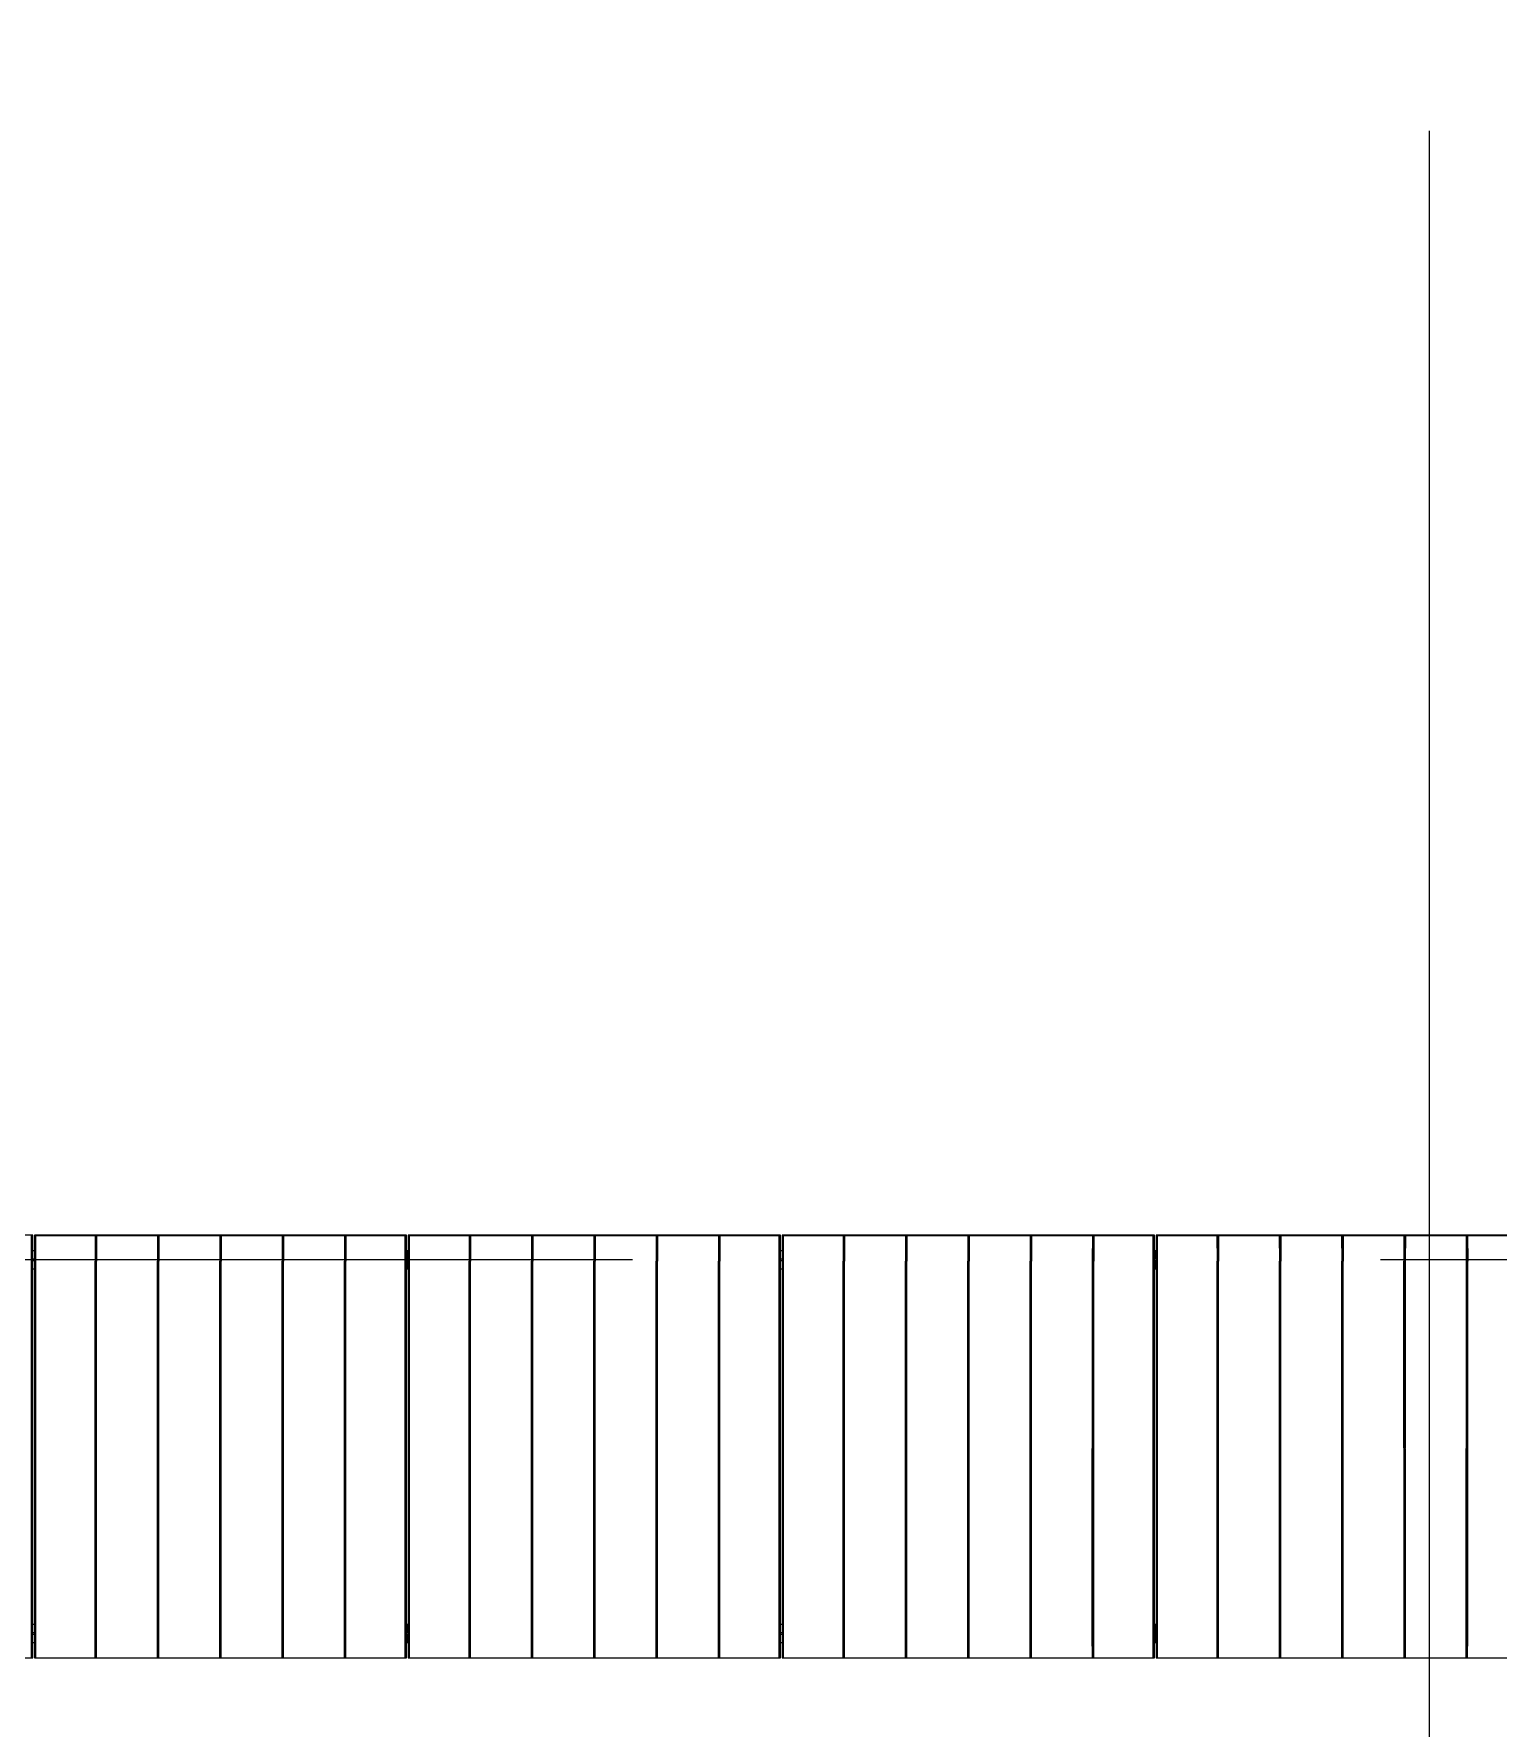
# Model space of a CAD drawing. Header units: millimetres. Extents: x 124696 to 347024, y 412631 to 564609.
# Drawn here: x 275674 to 284484, y 489533 to 499725 of the extents above; entities that cross this region are included whole.
import ezdxf

# ---------------------------------------------------------------- set-up
doc = ezdxf.new("R2010")
doc.units = ezdxf.units.MM
doc.header["$LTSCALE"] = 1500
doc.header["$MEASUREMENT"] = 0
doc.linetypes.add('二层平面图$0$轴网线_12_3_3_3 mm', pattern=[21, 12, -3, 3, -3])
doc.layers.add('0-建筑底图', color=7, linetype='Continuous')
for name, color, linetype, lineweight in [('二层平面图$0$A-COLU', 7, 'Continuous', 9), ('二层平面图$0$A-LINE', 7, 'Continuous', 9), ('二层平面图$0$A-WALL-CURT-PANEL-2', 7, 'Continuous', 9), ('二层平面图$0$A-WALL-CURT-PANEL-4', 140, 'Continuous', 9), ('二层平面图$0$A-WALL-CURT-STILE-2', 7, 'Continuous', 9), ('二层平面图$0$ANNO-DOTE-1', 10, '二层平面图$0$轴网线_12_3_3_3 mm', 15)]:
    doc.layers.add(name, color=color, linetype=linetype, lineweight=lineweight)

# ---------------------------------------------------------------- blocks, each defined once
blk = doc.blocks.new('二层平面图$0$廊子单元01 - 廊子单元01-12764961-104-2F')
at = {"layer": '二层平面图$0$A-WALL-CURT-PANEL-2'}
for p, q in [((-146, 2245), (-146, 2237)), ((2396, 2245), (-146, 2245)), ((2396, 2237), (2396, 2245)), ((-146, 2237), (2396, 2237)), ((-146, 2237), (-146, 13)), ((2396, 13), (2396, 2237)), ((-146, 13), (2396, 13)), ((-146, 13), (-146, 5)), ((-146, 5), (2396, 5)), ((2396, 5), (2396, 13)), ((-146, -5), (-146, -13)), ((2396, -5), (-146, -5)), ((-146, -13), (2396, -13)), ((-146, -13), (-146, -2237)), ((2396, -13), (2396, -5)), ((2396, -2237), (2396, -13)), ((-146, -2237), (2396, -2237)), ((-146, -2237), (-146, -2245)), ((2396, -2245), (2396, -2237)), ((-146, -2245), (2396, -2245))]:
    blk.add_line(p, q, dxfattribs=at)
blk = doc.blocks.new('二层平面图$0$顶板轮廓组 - 顶板轮廓组-7793063-104-2F')
at = {"layer": '二层平面图$0$A-WALL-CURT-PANEL-2'}
for p, q in [((-7863, -1483), (-7855, -1483)), ((-7855, -1483), (-5631, -1483)), ((-5631, -1483), (-5623, -1483))]:
    blk.add_line(p, q, dxfattribs=at)
blk = doc.blocks.new('二层平面图$0$钢板肋 - 钢板肋-7793064-104-2F')
at = {"layer": '二层平面图$0$A-WALL-CURT-PANEL-2'}
for p, q in [((392, -814), (396, -807)), ((392, -814), (511, -879)), ((515, -872), (396, -807)), ((511, -879), (515, -872)), ((511, -879), (2483, -1963)), ((2487, -1956), (515, -872)), ((2487, -1956), (2483, -1963)), ((2483, -1963), (2619, -2037)), ((2623, -2030), (2487, -1956)), ((2619, -2037), (2623, -2030))]:
    blk.add_line(p, q, dxfattribs=at)
blk = doc.blocks.new('二层平面图$0$钢板肋 - 钢板肋-7793144-104-2F')
at = {"layer": '二层平面图$0$A-WALL-CURT-PANEL-2'}
for p, q in [((545, -856), (549, -849)), ((545, -856), (666, -919)), ((669, -912), (549, -849)), ((666, -919), (669, -912)), ((2667, -1946), (669, -912)), ((666, -919), (2664, -1954)), ((2667, -1946), (2664, -1954)), ((2664, -1954), (2801, -2025)), ((2805, -2018), (2667, -1946)), ((2801, -2025), (2805, -2018))]:
    blk.add_line(p, q, dxfattribs=at)
blk = doc.blocks.new('二层平面图$0$钢板肋 - 钢板肋-7805324-104-2F')
at = {"layer": '二层平面图$0$A-WALL-CURT-PANEL-2'}
for p, q in [((392, -814), (396, -807)), ((392, -814), (511, -879)), ((515, -872), (396, -807)), ((511, -879), (515, -872)), ((511, -879), (2483, -1963)), ((2487, -1956), (515, -872)), ((2487, -1956), (2483, -1963)), ((2483, -1963), (2619, -2037)), ((2623, -2030), (2487, -1956)), ((2619, -2037), (2623, -2030))]:
    blk.add_line(p, q, dxfattribs=at)
blk = doc.blocks.new('二层平面图$0$钢板肋 - 钢板肋-7805329-104-2F')
at = {"layer": '二层平面图$0$A-WALL-CURT-PANEL-2'}
for p, q in [((-678, 1855), (-686, 1854)), ((-686, 1854), (-671, 1699)), ((-663, 1700), (-678, 1855)), ((-671, 1699), (-663, 1700)), ((-671, 1699), (-461, -541)), ((-453, -540), (-663, 1700)), ((-453, -540), (-461, -541)), ((-461, -541), (-448, -676)), ((-440, -675), (-453, -540)), ((-440, -675), (-448, -676))]:
    blk.add_line(p, q, dxfattribs=at)
blk = doc.blocks.new('二层平面图$0$钢板肋 - 钢板肋-7805337-104-2F')
at = {"layer": '二层平面图$0$A-WALL-CURT-PANEL-2'}
for p, q in [((545, -856), (549, -849)), ((545, -856), (666, -919)), ((669, -912), (549, -849)), ((666, -919), (669, -912)), ((2667, -1946), (669, -912)), ((666, -919), (2664, -1954)), ((2667, -1946), (2664, -1954)), ((2664, -1954), (2801, -2025)), ((2805, -2018), (2667, -1946)), ((2801, -2025), (2805, -2018))]:
    blk.add_line(p, q, dxfattribs=at)
blk = doc.blocks.new('二层平面图$0$钢板肋轮廓族 - 钢板肋轮廓族-7793068-104-2F')
at = {"layer": '二层平面图$0$A-WALL-CURT-PANEL-2'}
for p, q in [((-1735, -5338), (-1704, -5490)), ((-1249, -7693), (-1704, -5490)), ((-1222, -7826), (-1249, -7693))]:
    blk.add_line(p, q, dxfattribs=at)
blk = doc.blocks.new('二层平面图$0$钢板肋轮廓族 - 钢板肋轮廓族-7793148-104-2F')
at = {"layer": '二层平面图$0$A-WALL-CURT-PANEL-2'}
for p, q in [((1735, -5338), (1704, -5490)), ((1249, -7693), (1704, -5490)), ((1222, -7826), (1249, -7693))]:
    blk.add_line(p, q, dxfattribs=at)
blk = doc.blocks.new('二层平面图$0$钢板肋轮廓族 - 钢板肋轮廓族-7805328-104-2F')
at = {"layer": '二层平面图$0$A-WALL-CURT-PANEL-2'}
for p, q in [((-1735, -5338), (-1704, -5490)), ((-1249, -7693), (-1704, -5490)), ((-1222, -7826), (-1249, -7693))]:
    blk.add_line(p, q, dxfattribs=at)
blk = doc.blocks.new('二层平面图$0$钢板肋轮廓族 - 钢板肋轮廓族-7805341-104-2F')
at = {"layer": '二层平面图$0$A-WALL-CURT-PANEL-2'}
for p, q in [((1735, -5338), (1704, -5490)), ((1249, -7693), (1704, -5490)), ((1222, -7826), (1249, -7693))]:
    blk.add_line(p, q, dxfattribs=at)
blk = doc.blocks.new('二层平面图$0$矩形竖梃 - 8 x 50 mm 蜂窝铝板幕墙开缝-V394-104-2F')
at = {"layer": '二层平面图$0$A-WALL-CURT-STILE-2'}
for p, q in [((137250, 33750), (137250, 33755)), ((137255, 33750), (137250, 33750))]:
    blk.add_line(p, q, dxfattribs=at)
blk = doc.blocks.new('二层平面图$0$梁 - 梁-12800551-104-2F')
at = {"layer": '二层平面图$0$A-LINE'}
for p, q in [((-1, 2658), (-1, 2663)), ((49, 2663), (-1, 2663)), ((49, 2658), (49, 2663)), ((59, 2658), (59, 2663)), ((109, 2663), (59, 2663)), ((109, 2658), (109, 2663)), ((-14, 408), (-14, 418)), ((36, 408), (36, 418)), ((46, 408), (46, 418)), ((96, 408), (96, 418)), ((-27, -1837), (-27, -1832)), ((23, -1837), (23, -1832)), ((33, -1837), (33, -1832)), ((83, -1837), (83, -1832)), ((-27, -1837), (23, -1837)), ((33, -1837), (83, -1837))]:
    blk.add_line(p, q, dxfattribs=at)
blk = doc.blocks.new('二层平面图$0$梁 - 梁-12800552-104-2F')
at = {"layer": '二层平面图$0$A-COLU'}
for p, q in [((49, 2663), (-1, 2663)), ((109, 2663), (59, 2663))]:
    blk.add_line(p, q, dxfattribs=at)
at = {"layer": '二层平面图$0$A-LINE'}
for p, q in [((-1, 2658), (-1, 2663)), ((49, 2658), (49, 2663)), ((59, 2658), (59, 2663)), ((109, 2658), (109, 2663)), ((-14, 408), (-14, 418)), ((36, 408), (36, 418)), ((46, 408), (46, 418)), ((96, 408), (96, 418)), ((-27, -1837), (-27, -1832)), ((23, -1837), (23, -1832)), ((33, -1837), (33, -1832)), ((83, -1837), (83, -1832)), ((-27, -1837), (23, -1837)), ((33, -1837), (83, -1837))]:
    blk.add_line(p, q, dxfattribs=at)
blk = doc.blocks.new('二层平面图')
at = {"layer": '二层平面图$0$ANNO-DOTE-1', "color": 8}
for p, q in [((138900, -6710.3), (138900, 86692)), ((-18896.2, 36000), (161528.2, 36000))]:
    blk.add_line(p, q, dxfattribs=at)
at = {"layer": '二层平面图$0$A-COLU', "color": 8}
for name, p, rotation in [('二层平面图$0$梁 - 梁-12800552-104-2F', (130086.7, 36038.5), 270.3346980910704), ('二层平面图$0$梁 - 梁-12800552-104-2F', (134586.7, 36038.5), 270.3346980910704), ('二层平面图$0$梁 - 梁-12800552-104-2F', (139086.7, 36038.5), 270.3346980910704), ('二层平面图$0$梁 - 梁-12800551-104-2F', (130913.3, 33711.5), 90.33469809107048), ('二层平面图$0$梁 - 梁-12800551-104-2F', (135413.3, 33711.5), 90.33469809107048), ('二层平面图$0$梁 - 梁-12800551-104-2F', (139913.3, 33711.5), 90.33469809107048)]:
    blk.add_blockref(name, p, dxfattribs=dict(at, rotation=rotation))
at = {"layer": '二层平面图$0$A-WALL-CURT-PANEL-2', "color": 8}
for name, p, rotation in [('二层平面图$0$钢板肋 - 钢板肋-7793064-104-2F', (129229.2, 32869.2), 118.7783195341311), ('二层平面图$0$钢板肋 - 钢板肋-7793144-104-2F', (129619.5, 32726.7), 117.3862144216378), ('二层平面图$0$钢板肋轮廓族 - 钢板肋轮廓族-7793148-104-2F', (127343.6, 41022.9), 11.65049166707486), ('二层平面图$0$钢板肋轮廓族 - 钢板肋轮廓族-7793148-104-2F', (127351.6, 41022.9), 11.65049166707489), ('二层平面图$0$钢板肋 - 钢板肋-7805324-104-2F', (130354.2, 32869.2), 118.7786206198872), ('二层平面图$0$钢板肋轮廓族 - 钢板肋轮廓族-7805328-104-2F', (133648.4, 41022.9), 348.3494948051979), ('二层平面图$0$钢板肋轮廓族 - 钢板肋轮廓族-7805328-104-2F', (133656.4, 41022.9), 348.3494948051979), ('二层平面图$0$钢板肋 - 钢板肋-7805324-104-2F', (131104.2, 32869.2), 118.7786206198873), ('二层平面图$0$钢板肋轮廓族 - 钢板肋轮廓族-7805328-104-2F', (134023.4, 41022.9), 348.3494948051979), ('二层平面图$0$钢板肋轮廓族 - 钢板肋轮廓族-7805328-104-2F', (134031.4, 41022.9), 348.3494948051978), ('二层平面图$0$钢板肋 - 钢板肋-7805324-104-2F', (131479.2, 32869.2), 118.7786206198874), ('二层平面图$0$钢板肋 - 钢板肋-7805329-104-2F', (131755.5, 34235.7), 354.6392327689226), ('二层平面图$0$钢板肋轮廓族 - 钢板肋轮廓族-7805328-104-2F', (134398.4, 41022.9), 348.3494948051979), ('二层平面图$0$钢板肋轮廓族 - 钢板肋轮廓族-7805328-104-2F', (134406.4, 41022.9), 348.3494948051979), ('二层平面图$0$钢板肋 - 钢板肋-7805337-104-2F', (131869.5, 32726.7), 117.3865109687668), ('二层平面图$0$钢板肋轮廓族 - 钢板肋轮廓族-7805328-104-2F', (134773.4, 41022.9), 348.3494948051979), ('二层平面图$0$钢板肋轮廓族 - 钢板肋轮廓族-7805328-104-2F', (134781.4, 41022.9), 348.3494948051979), ('二层平面图$0$钢板肋轮廓族 - 钢板肋轮廓族-7805341-104-2F', (129593.6, 41022.9), 11.65050519480004), ('二层平面图$0$钢板肋轮廓族 - 钢板肋轮廓族-7805341-104-2F', (129601.6, 41022.9), 11.65050519480004), ('二层平面图$0$钢板肋 - 钢板肋-7793064-104-2F', (132604.2, 32869.2), 118.7783195341189), ('二层平面图$0$钢板肋 - 钢板肋-7793064-104-2F', (132979.2, 32869.2), 118.7783195341229), ('二层平面图$0$钢板肋轮廓族 - 钢板肋轮廓族-7793068-104-2F', (135898.4, 41022.9), 348.3494812778164), ('二层平面图$0$钢板肋轮廓族 - 钢板肋轮廓族-7793068-104-2F', (135906.4, 41022.9), 348.3494812778164), ('二层平面图$0$顶板轮廓组 - 顶板轮廓组-7793063-104-2F', (140617.9, 37628.2), 359.9997238045553), ('二层平面图$0$钢板肋 - 钢板肋-7793064-104-2F', (133354.2, 32869.2), 118.778319534127), ('二层平面图$0$钢板肋轮廓族 - 钢板肋轮廓族-7793068-104-2F', (136273.4, 41022.9), 348.3494812778206), ('二层平面图$0$钢板肋轮廓族 - 钢板肋轮廓族-7793068-104-2F', (136281.4, 41022.9), 348.3494812778206), ('二层平面图$0$钢板肋 - 钢板肋-7793064-104-2F', (133729.2, 32869.2), 118.7783195341311), ('二层平面图$0$钢板肋轮廓族 - 钢板肋轮廓族-7793068-104-2F', (136648.4, 41022.9), 348.3494812778246), ('二层平面图$0$钢板肋轮廓族 - 钢板肋轮廓族-7793068-104-2F', (136656.4, 41022.9), 348.3494812778245), ('二层平面图$0$钢板肋 - 钢板肋-7793144-104-2F', (134119.5, 32726.7), 117.3862144216378), ('二层平面图$0$钢板肋轮廓族 - 钢板肋轮廓族-7793068-104-2F', (137023.4, 41022.9), 348.3494812778288), ('二层平面图$0$钢板肋轮廓族 - 钢板肋轮廓族-7793068-104-2F', (137031.4, 41022.9), 348.3494812778287), ('二层平面图$0$钢板肋轮廓族 - 钢板肋轮廓族-7793148-104-2F', (131843.6, 41022.9), 11.65049166707486), ('二层平面图$0$钢板肋轮廓族 - 钢板肋轮廓族-7793148-104-2F', (131851.6, 41022.9), 11.65049166707489), ('二层平面图$0$钢板肋 - 钢板肋-7805324-104-2F', (134854.2, 32869.2), 118.7786206198872), ('二层平面图$0$钢板肋轮廓族 - 钢板肋轮廓族-7805328-104-2F', (138148.4, 41022.9), 348.3494948051979), ('二层平面图$0$钢板肋轮廓族 - 钢板肋轮廓族-7805328-104-2F', (138156.4, 41022.9), 348.3494948051979), ('二层平面图$0$钢板肋 - 钢板肋-7805324-104-2F', (135604.2, 32869.2), 118.7786206198873), ('二层平面图$0$钢板肋轮廓族 - 钢板肋轮廓族-7805328-104-2F', (138523.4, 41022.9), 348.3494948051979), ('二层平面图$0$钢板肋轮廓族 - 钢板肋轮廓族-7805328-104-2F', (138531.4, 41022.9), 348.3494948051978), ('二层平面图$0$钢板肋 - 钢板肋-7805324-104-2F', (135979.2, 32869.2), 118.7786206198874), ('二层平面图$0$钢板肋 - 钢板肋-7805329-104-2F', (136255.5, 34235.7), 354.6392327689226), ('二层平面图$0$钢板肋轮廓族 - 钢板肋轮廓族-7805328-104-2F', (138898.4, 41022.9), 348.3494948051979), ('二层平面图$0$钢板肋轮廓族 - 钢板肋轮廓族-7805328-104-2F', (138906.4, 41022.9), 348.3494948051979), ('二层平面图$0$钢板肋 - 钢板肋-7805337-104-2F', (136369.5, 32726.7), 117.3865109687668), ('二层平面图$0$钢板肋轮廓族 - 钢板肋轮廓族-7805328-104-2F', (139273.4, 41022.9), 348.3494948051979), ('二层平面图$0$钢板肋轮廓族 - 钢板肋轮廓族-7805328-104-2F', (139281.4, 41022.9), 348.3494948051979), ('二层平面图$0$钢板肋轮廓族 - 钢板肋轮廓族-7805341-104-2F', (134093.6, 41022.9), 11.65050519480004), ('二层平面图$0$钢板肋轮廓族 - 钢板肋轮廓族-7805341-104-2F', (134101.6, 41022.9), 11.65050519480004), ('二层平面图$0$钢板肋 - 钢板肋-7793064-104-2F', (137104.2, 32869.2), 118.7783195341189), ('二层平面图$0$钢板肋 - 钢板肋-7793064-104-2F', (137479.2, 32869.2), 118.7783195341229), ('二层平面图$0$钢板肋轮廓族 - 钢板肋轮廓族-7793068-104-2F', (140398.4, 41022.9), 348.3494812778164), ('二层平面图$0$钢板肋轮廓族 - 钢板肋轮廓族-7793068-104-2F', (140406.4, 41022.9), 348.3494812778164), ('二层平面图$0$顶板轮廓组 - 顶板轮廓组-7793063-104-2F', (145117.9, 37628.2), 359.9997238045553), ('二层平面图$0$钢板肋 - 钢板肋-7793064-104-2F', (137854.2, 32869.2), 118.778319534127), ('二层平面图$0$钢板肋轮廓族 - 钢板肋轮廓族-7793068-104-2F', (140773.4, 41022.9), 348.3494812778206), ('二层平面图$0$钢板肋轮廓族 - 钢板肋轮廓族-7793068-104-2F', (140781.4, 41022.9), 348.3494812778206), ('二层平面图$0$钢板肋 - 钢板肋-7793064-104-2F', (138229.2, 32869.2), 118.7783195341311), ('二层平面图$0$钢板肋轮廓族 - 钢板肋轮廓族-7793068-104-2F', (141148.4, 41022.9), 348.3494812778246), ('二层平面图$0$钢板肋轮廓族 - 钢板肋轮廓族-7793068-104-2F', (141156.4, 41022.9), 348.3494812778245), ('二层平面图$0$钢板肋 - 钢板肋-7793144-104-2F', (138619.5, 32726.7), 117.3862144216378), ('二层平面图$0$钢板肋轮廓族 - 钢板肋轮廓族-7793068-104-2F', (141523.4, 41022.9), 348.3494812778288), ('二层平面图$0$钢板肋轮廓族 - 钢板肋轮廓族-7793068-104-2F', (141531.4, 41022.9), 348.3494812778287), ('二层平面图$0$钢板肋轮廓族 - 钢板肋轮廓族-7793148-104-2F', (136343.6, 41022.9), 11.65049166707486), ('二层平面图$0$钢板肋轮廓族 - 钢板肋轮廓族-7793148-104-2F', (136351.6, 41022.9), 11.65049166707489), ('二层平面图$0$钢板肋 - 钢板肋-7805324-104-2F', (139354.2, 32869.2), 118.7786206198872)]:
    blk.add_blockref(name, p, dxfattribs=dict(at, rotation=rotation))
for p in [(138367.9, 37628.2), (142867.9, 37628.2)]:
    blk.add_blockref('二层平面图$0$顶板轮廓组 - 顶板轮廓组-7793063-104-2F', p, dxfattribs=at)
at = {"layer": '二层平面图$0$A-WALL-CURT-PANEL-4', "color": 8, "rotation": 89.99999999999991}
for p in [(130500, 33750), (135000, 33750), (139500, 33750)]:
    blk.add_blockref('二层平面图$0$廊子单元01 - 廊子单元01-12764961-104-2F', p, dxfattribs=at)
at = {"layer": '二层平面图$0$A-WALL-CURT-STILE-2', "color": 8}
blk.add_blockref('二层平面图$0$矩形竖梃 - 8 x 50 mm 蜂窝铝板幕墙开缝-V394-104-2F', (0, 0), dxfattribs=at)

msp = doc.modelspace()

# ---------------------------------------------------------------- block references
at = {"layer": '0-建筑底图'}
msp.add_blockref('二层平面图', (145172, 456352), dxfattribs=at)

doc.saveas('drawing.dxf')
